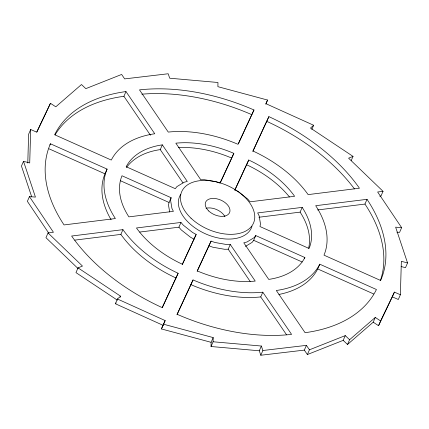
<?xml version="1.0" encoding="UTF-8"?>
<svg xmlns="http://www.w3.org/2000/svg" width="429" height="429" viewBox="0 0 429 429"><rect width="100%" height="100%" fill="white"/><g stroke="black" fill="none" stroke-linecap="round" stroke-linejoin="round"><path stroke-width="0.64" d="M260.811 355.244L262.88 350.504L306.408 345.366L304.333 350.107L260.811 355.244L259.282 350.783L211.03 346.509L211.111 342.326L213.181 337.585L163.487 324.201L161.417 328.941L211.111 342.326M211.03 346.509L213.1 341.768L213.181 337.585M27.783 163.009L28.625 134.234L30.695 129.494L36.658 132.159L50.461 103.303L55.786 106.81L81.483 84.529L85.805 88.642L121.638 74.448L124.667 78.893L168.189 73.756L169.718 78.217L217.97 82.491L217.889 86.674L267.583 100.059L265.771 104.209M30.695 129.494L29.714 162.95L23.52 161.315L21.45 166.055L31.692 196.82M304.333 350.107L307.362 354.552L343.195 340.358L347.517 344.471L373.214 322.19L378.539 325.697L392.342 296.841L398.305 299.506L400.375 294.766L401.356 261.304L407.55 262.945L405.48 267.685L401.142 266.538M171.123 197.731L170.565 200.225L171.949 208.489L173.407 211.341L128.888 216.87A85.494 52.166 23.6 0 1 121.997 175.767L171.123 197.731L169.053 202.472L168.49 204.971L169.664 211.964M50.461 103.303L36.889 132.089M49.93 144.964L50.445 143.779L107.089 169.101A101.818 62.125 23.6 0 0 115.38 218.549L64.044 224.93A163.862 99.978 23.6 0 1 50.445 143.779M23.52 161.315L35.435 197.099L29.435 196.6L27.365 201.34L48.777 233.172M29.435 196.6L53.432 232.271L48.032 232.942L45.957 237.682L78.014 268.511M55.078 134.878A163.862 99.978 23.6 0 1 123.911 96.305L125.981 91.565L154.756 133.757A101.818 62.125 23.6 0 0 111.288 160.065L54.644 134.744A163.862 99.978 23.6 0 1 125.981 91.565M111.106 219.755A101.818 62.125 23.6 0 1 105.019 173.847L107.089 169.101M48.032 232.942L82.475 266.066L78.04 267.868L75.971 272.608L117.412 300.198M74.812 240.122L120.876 234.395L122.951 229.654A101.818 62.125 23.6 0 0 178.137 273.273L162.355 307.539M126.512 167.541A85.494 52.166 23.6 0 1 160.258 149.603L162.328 144.857L187.285 181.451L184.138 182.245L176.871 186.642L175.322 188.696L126.196 166.731A85.494 52.166 23.6 0 1 162.328 144.857M161.417 328.941L163.095 325.327L115.347 303.732L117.423 298.992L120.587 296.192L78.04 267.868M120.066 297.377L120.587 296.192M139.704 232.057L178.909 227.188L180.979 222.442L183.333 225.182L192.557 232.475L196.171 234.448L182.239 264.725M232.019 157.507L233.832 153.357A85.494 52.166 23.6 0 0 175.836 143.179L200.793 179.772L204.445 179.719L216.103 181.767L219.439 182.947M238.476 143.64L253.979 109.974A163.862 99.978 23.6 0 0 139.489 89.886L168.265 132.078A101.818 62.125 23.6 0 1 238.025 144.321L253.979 109.974M163.095 325.327L165.165 320.581L117.423 298.992M176.984 314.806L193.045 279.939A101.818 62.125 23.6 0 0 262.805 292.181L291.581 334.373A163.862 99.978 23.6 0 1 177.097 314.285L193.045 279.939M197.147 271.385L211.073 241.114L214.967 242.492L226.625 244.541L230.276 244.482L255.234 281.075A85.494 52.166 23.6 0 1 197.243 270.903L211.073 241.114M234.808 190.294L248.734 160.022A85.494 52.166 23.6 0 1 294.616 196.284L250.091 201.812L247.742 199.072L238.519 191.784L234.904 189.806L248.734 160.022M252.82 151.507L268.886 116.64A163.862 99.978 23.6 0 1 359.454 188.224L308.124 194.605A101.818 62.125 23.6 0 0 252.933 150.981L268.886 116.64M250.182 281.451L228.207 249.228L230.276 244.482M245.42 246.418L252.129 242.358L253.678 240.304L255.748 235.564L304.874 257.529L304.359 258.714M311.835 129.413L313.653 125.268L265.905 103.673L267.583 100.059M286.518 334.733L260.735 296.922L262.805 292.181M308.617 248.241A85.494 52.166 23.6 0 0 300.112 212.13L302.188 207.384L257.668 212.918L259.127 215.766L260.51 224.029L259.947 226.528L309.073 248.488A85.494 52.166 23.6 0 0 302.188 207.384M259.282 350.783L261.358 346.037L213.1 341.768M351.217 160.543L353.029 156.392L310.483 128.067L313.653 125.268M278.914 294.455A101.818 62.125 23.6 0 0 317.712 268.935L319.782 264.194L376.426 289.516A163.862 99.978 23.6 0 1 305.089 332.695L276.314 290.503A101.818 62.125 23.6 0 0 319.782 264.194M380.453 280.341A163.862 99.978 23.6 0 0 364.956 204.07L367.026 199.329L315.696 205.706A101.818 62.125 23.6 0 1 323.981 255.153L380.625 280.48A163.862 99.978 23.6 0 0 367.026 199.329M307.362 354.552L309.438 349.807L345.265 335.612L349.592 339.73L347.517 344.471M353.029 156.392L348.595 158.188L383.043 191.318L380.968 196.058L379.767 196.209M343.195 340.358L345.265 335.612M383.043 191.318L377.638 191.988L401.635 227.66L399.565 232.4L396.895 232.18M373.214 322.19L375.284 317.444L380.609 320.956L378.539 325.697M392.342 296.841L394.417 292.101L400.375 294.766M178.137 273.273L162.189 307.62A163.862 99.978 23.6 0 1 71.616 236.03L122.951 229.654M196.171 234.448L182.336 264.237A85.494 52.166 23.6 0 1 136.46 227.976L180.979 222.442M219.997 183.145L233.832 153.357M220.463 182.416L231.757 158.097A85.494 52.166 23.6 0 0 178.282 147.576M163.487 324.201L165.165 320.581M380.609 320.956L394.417 292.101M255.748 235.564L254.199 237.618L246.932 242.015L243.785 242.803L268.742 279.397A85.494 52.166 23.6 0 0 304.874 257.529M115.347 303.732L116.254 302.933M349.592 339.73L375.284 317.444M258.918 217.246L300.112 212.13M317.573 209.958L364.956 204.07M228.207 249.228L224.555 249.281L212.897 247.233L209.003 245.855M401.635 227.66L395.635 227.161L407.55 262.945M48.981 148.793L105.019 173.847M120.533 180.781L169.053 202.472M253.678 240.304L302.198 262.001M317.712 268.935L373.745 293.988M194.096 239.194L190.481 237.216L181.258 229.928L178.909 227.188M306.408 345.366L309.438 349.807M123.911 96.305L150.445 135.21M160.258 149.603L182.979 182.915M261.358 346.037L262.88 350.504M141.86 94.187A163.862 99.978 23.6 0 1 251.903 114.715M260.735 296.922A101.818 62.125 23.6 0 1 190.975 284.679M266.811 121.38A163.862 99.978 23.6 0 1 354.424 188.878M246.664 164.763A85.494 52.166 23.6 0 1 289.436 196.943M176.067 278.019A101.818 62.125 23.6 0 1 120.876 234.395M206.049 208.242A13.063 7.969 23.6 0 1 224.968 216.699M251.989 226.378A39.189 23.911 23.6 0 1 205.464 233.821A39.189 23.911 23.6 0 1 180.657 194.487M190.996 218.173A39.189 23.911 23.6 0 0 253.383 223.38A39.189 23.911 23.6 0 0 208.446 180.604A39.189 23.911 23.6 0 0 190.996 218.173M208.735 210.982A13.063 7.969 23.6 0 0 229.531 212.72A13.063 7.969 23.6 0 0 214.554 198.461A13.063 7.969 23.6 0 0 208.735 210.982"/></g></svg>
